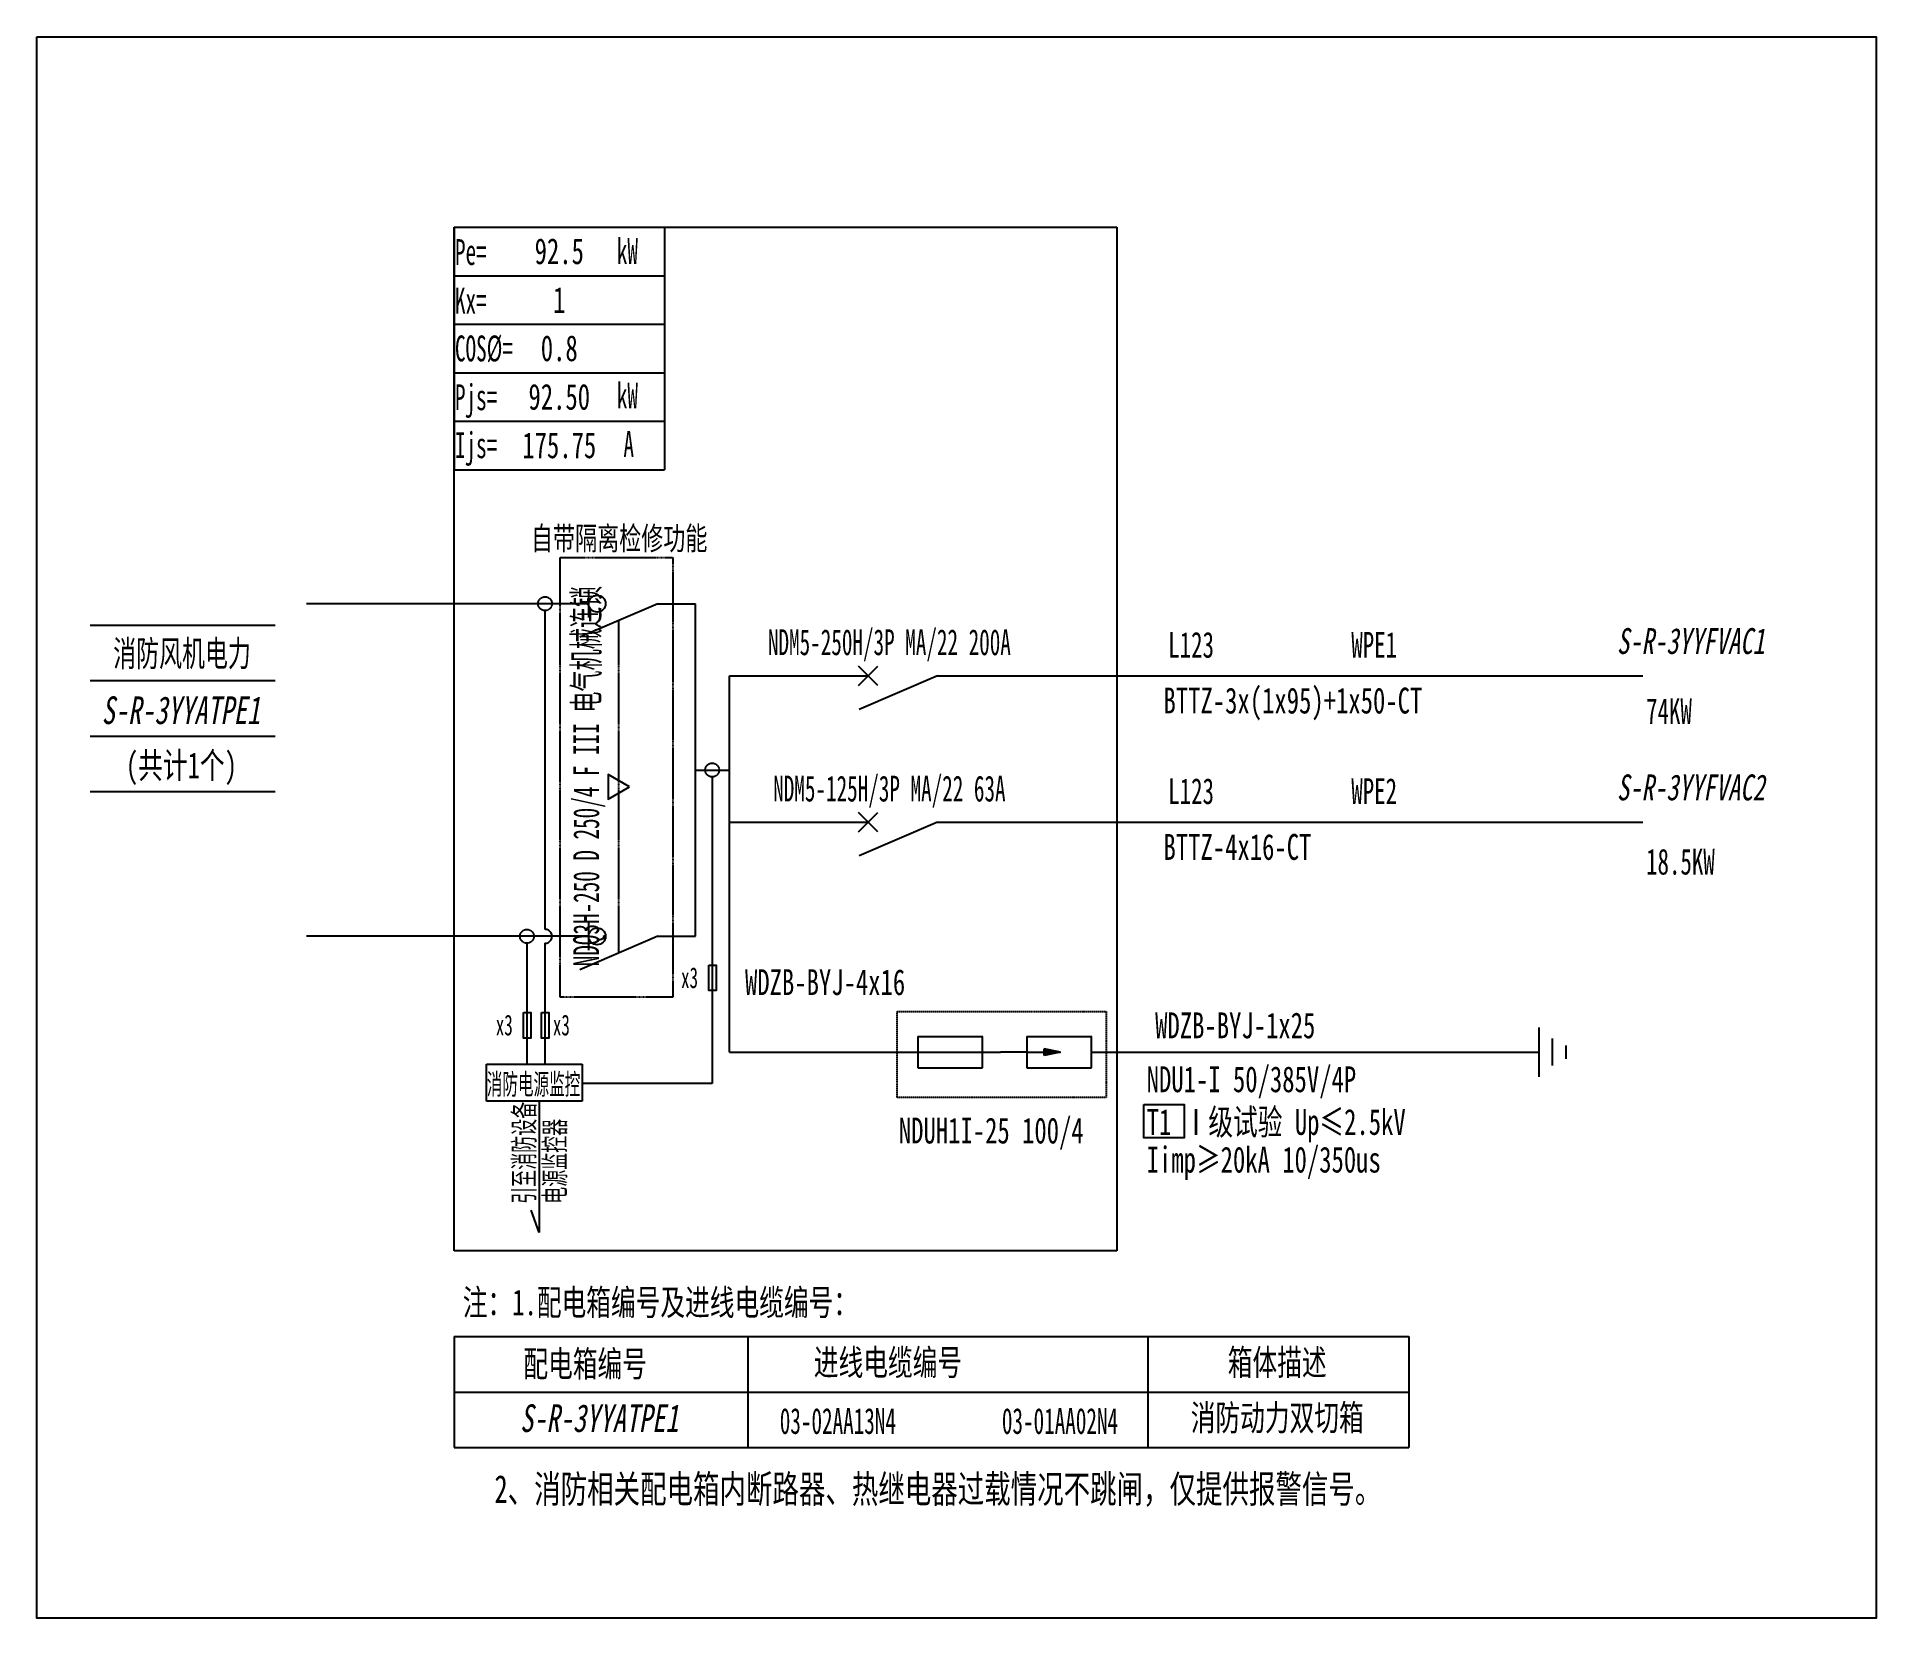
# Model space of a CAD drawing. Extents: x 318314 to 320730, y 280706 to 282784.
import ezdxf
from ezdxf.enums import TextEntityAlignment as Align

# ---------------------------------------------------------------- set-up
doc = ezdxf.new("R2010")
doc.units = 0
doc.header["$MEASUREMENT"] = 0
for name, pattern in [('_点划线L', [1.9, 1.5, -0.17, 0.06, -0.17]), ('DASH', [0.35, 0.25, -0.1]), ('DASHDOTX2', [2, 1, -0.5, 0, -0.5]), ('DASHED', [0.75, 0.5, -0.25]), ('DASHED2', [0.375, 0.25, -0.125])]:
    doc.linetypes.add(name, pattern=pattern)
for name, color, linetype in [('D_E_Eqpm(强电设备)', 100, 'Continuous'), ('D_E_Eqpm（强电设备）', 100, 'Continuous'), ('D_E_Text(强电文字)', 51, 'Continuous'), ('D_E_Text（强电文字）', 51, 'Continuous'), ('D_E_Tray（强电普通桥架）', 51, 'Continuous'), ('D_E_WireEm（强电应急照明线缆）', 10, 'DASHED'), ('D_E_Wire（强电线缆）', 10, 'Continuous'), ('D_T_TableDim（表格尺寸）', 255, 'Continuous'), ('系统图', 220, 'Continuous')]:
    doc.layers.add(name, color=color, linetype=linetype)
doc.styles.add('$1$电气', font='', dxfattribs={"width": 0.7})
doc.styles.add('$1$电气箱', font='simhei.ttf', dxfattribs={"width": 0.8, "oblique": 10})
doc.styles.add('电气', font='', dxfattribs={"width": 0.7})
doc.styles.add('电气箱', font='simhei.ttf', dxfattribs={"width": 0.8, "oblique": 10})
doc.styles.get('$1$电气').set_extended_font_data('SimSun')
doc.styles.get('电气').set_extended_font_data('SimSun')

msp = doc.modelspace()

# ---------------------------------------------------------------- linework, layer by layer
at = {"linetype": 'DASHED'}
for p, q in [((318861.8, 282534.3, 0), (319732.2, 282534.3, 0)), ((318861.8, 281189.3, 0), (318861.8, 282534.3, 0)), ((319732.2, 282534.3, 0), (319732.2, 281189.3, 0)), ((319732.2, 281189.3, 0), (318861.8, 281189.3, 0))]:
    msp.add_line(p, q, dxfattribs=at)
at = {"linetype": 'DASHED2', "elevation": 0}
msp.add_lwpolyline([(319444, 281503.9), (319718.3, 281503.9), (319718.3, 281390.9), (319444, 281390.9)], close=True, dxfattribs=at)
at = {"layer": 'D_E_Eqpm(强电设备)'}
for p, q in [((319470.8, 281471, 0), (319556.2, 281471, 0)), ((319470.8, 281471, 0), (319470.8, 281429.7, 0)), ((319555.9, 281429.7, 0), (319555.9, 281471, 0)), ((319614.2, 281450.3, 0), (319579.7, 281450.3, 0)), ((319614.2, 281471, 0), (319699.6, 281471, 0)), ((319614.2, 281471, 0), (319614.2, 281429.7, 0)), ((319614.2, 281450.3, 0), (319658.4, 281450.3, 0)), ((319658.4, 281450.3, 0), (319637, 281454.7, 0)), ((319637, 281445.9, 0), (319637, 281454.7, 0)), ((319658.4, 281450.3, 0), (319637, 281445.9, 0)), ((319699.3, 281429.7, 0), (319699.3, 281471, 0)), ((319470.8, 281429.7, 0), (319555.9, 281429.7, 0)), ((319614.2, 281429.7, 0), (319699.3, 281429.7, 0))]:
    msp.add_line(p, q, dxfattribs=at)
msp.add_solid([(319637, 281445.9, 0), (319658.4, 281450.3, 0), (319637, 281454.7, 0)], dxfattribs=at)
at = {"layer": 'D_E_Eqpm（强电设备）'}
for p, q in [((319038.6, 282021.4, 0), (319038.6, 282057.8, 0)), ((319129.6, 282039.6, 0), (319026.8, 281995.5, 0)), ((319392.8, 281931.9, 0), (319418.5, 281957.7, 0)), ((319418.5, 281931.9, 0), (319392.8, 281957.7, 0)), ((319496.7, 281944.8, 0), (319393.9, 281900.7, 0)), ((319392.8, 281739.6, 0), (319418.5, 281765.4, 0)), ((319418.5, 281739.6, 0), (319392.8, 281765.4, 0)), ((319496.7, 281752.5, 0), (319393.9, 281708.4, 0)), ((319038.6, 281584.3, 0), (319038.6, 281620.7, 0)), ((319129.6, 281602.5, 0), (319026.8, 281558.4, 0))]:
    msp.add_line(p, q, dxfattribs=at)
at = {"layer": 'D_E_Eqpm（强电设备）', "linetype": 'DASH'}
msp.add_line((319078.2, 281580.5, 0), (319078.2, 282017.6, 0), dxfattribs=at)
at = {"layer": 'D_E_Eqpm（强电设备）', "elevation": 0}
msp.add_lwpolyline([(319092.3, 281799), (319064.2, 281815.2), (319064.2, 281782.8)], close=True, dxfattribs=at)
at = {"layer": 'D_E_Eqpm（强电设备）'}
for centre in [(319049.6, 282039.6, 0), (319049.6, 281602.5, 0)]:
    msp.add_circle(centre, 11.1, dxfattribs=at)
at = {"layer": 'D_E_Text（强电文字）'}
for p, q in [((318861.8, 282534.3, 0), (319138, 282534.3, 0)), ((318861.8, 282534.3, 0), (318861.8, 282215.6, 0)), ((319138, 282534.3, 0), (319138, 282215.6, 0)), ((318861.8, 282470.6, 0), (319138, 282470.6, 0)), ((318861.8, 282406.8, 0), (319138, 282406.8, 0)), ((318861.8, 282343.1, 0), (319138, 282343.1, 0)), ((318861.8, 282279.4, 0), (319138, 282279.4, 0)), ((318861.8, 282215.6, 0), (319138, 282215.6, 0))]:
    msp.add_line(p, q, dxfattribs=at)
at = {"layer": 'D_E_Text（强电文字）', "elevation": 0}
msp.add_lwpolyline([(319767.9, 281381.4), (319820.7, 281381.4), (319820.7, 281337.9), (319767.9, 281337.9)], close=True, dxfattribs=at)
at = {"layer": 'D_E_WireEm（强电应急照明线缆）'}
msp.add_line((319038.6, 281602.5, 0), (318667.9, 281602.5, 0), dxfattribs=at)
at = {"layer": 'D_E_Wire（强电线缆）'}
for p, q in [((319038.6, 282039.6, 0), (318667.9, 282039.6, 0)), ((318981.2, 281611.6, 0), (318981.2, 282030.5, 0)), ((319129.6, 282039.6, 0), (319178.8, 282039.6, 0)), ((319178.8, 281602.5, 0), (319178.8, 282039.6, 0)), ((319223.5, 281450.3, 0), (319223.5, 281944.8, 0)), ((319223.5, 281944.8, 0), (319405.6, 281944.8, 0)), ((319496.7, 281944.8, 0), (320423.5, 281944.8, 0)), ((319178.8, 281821, 0), (319222.9, 281821, 0)), ((319200.8, 281811.9, 0), (319200.8, 281409.2, 0)), ((319223.5, 281752.5, 0), (319405.6, 281752.5, 0)), ((319496.7, 281752.5, 0), (320423.5, 281752.5, 0)), ((319129.6, 281602.5, 0), (319178.8, 281602.5, 0)), ((318957.4, 281593.4, 0), (318957.4, 281434.4, 0)), ((318981.1, 281593.4, 0), (318981.1, 281434.4, 0)), ((320287.2, 281418, 0), (320287.2, 281482.8, 0)), ((319223.5, 281450.3, 0), (319579.7, 281450.3, 0)), ((319699.3, 281450.3, 0), (320287.2, 281450.3, 0)), ((320304.8, 281432.7, 0), (320304.8, 281468.1, 0)), ((320322.5, 281441.5, 0), (320322.5, 281459.2, 0)), ((318973.7, 281385.8, 0), (318973.7, 281213.5, 0)), ((318973.7, 281213.5, 0), (318962.9, 281242.5, 0))]:
    msp.add_line(p, q, dxfattribs=at)
at = {"layer": 'D_E_Wire（强电线缆）', "linetype": '_点划线L'}
msp.add_line((319200.8, 281409.2, 0), (319030, 281409.2, 0), dxfattribs=at)
at = {"layer": 'D_E_Wire（强电线缆）', "linetype": 'DASH', "elevation": 0}
msp.add_lwpolyline([(319000.9, 282100.3), (319149, 282100.3), (319149, 281522.4), (319000.9, 281522.4)], close=True, dxfattribs=at)
at = {"layer": 'D_E_Wire（强电线缆）', "elevation": 0}
for points in [[(319196.4, 281564.7), (319205.9, 281564.7), (319205.9, 281531.1), (319196.4, 281531.1)], [(318953, 281502.5), (318962.5, 281502.5), (318962.5, 281468.9), (318953, 281468.9)], [(318976.6, 281502.5), (318986.2, 281502.5), (318986.2, 281468.9), (318976.6, 281468.9)]]:
    msp.add_lwpolyline(points, close=True, dxfattribs=at)
at = {"layer": 'D_E_Wire（强电线缆）', "linetype": '_点划线L', "elevation": 0}
msp.add_lwpolyline([(318904.1, 281434.4), (319030, 281434.4), (319030, 281385.8), (318904.1, 281385.8)], close=True, dxfattribs=at)
at = {"layer": 'D_E_Wire（强电线缆）', "linetype": '_点划线L'}
for centre in [(318981.2, 282039.6, 0), (319200.8, 281821, 0), (318957.4, 281602.5, 0)]:
    msp.add_circle(centre, 9.11, dxfattribs=at)
at = {"layer": 'D_E_Wire（强电线缆）'}
msp.add_arc((318981.2, 281602.5, 0), 9.11, 269.5766, 90, dxfattribs=at)
at = {"layer": 'D_T_TableDim（表格尺寸）', "color": 255}
for p, q in [((318383.8, 282011.4, 0), (318626.6, 282011.4, 0)), ((318383.8, 281938.6, 0), (318626.6, 281938.6, 0)), ((318383.8, 281865.7, 0), (318626.6, 281865.7, 0)), ((318383.8, 281865.7, 0), (318626.6, 281865.7, 0)), ((318383.8, 281865.7, 0), (318626.6, 281865.7, 0)), ((318383.8, 281865.7, 0), (318626.6, 281865.7, 0)), ((318383.8, 281865.7, 0), (318626.6, 281865.7, 0)), ((318383.8, 281792.9, 0), (318626.6, 281792.9, 0))]:
    msp.add_line(p, q, dxfattribs=at)
at = {"layer": 'D_T_TableDim（表格尺寸）', "ltscale": 3.5}
for p, q in [((318861.8, 281076.5, 0), (320116.2, 281076.5, 0)), ((318861.8, 281076.5, 0), (318861.8, 280930.8, 0)), ((319247.6, 281076.5, 0), (319247.6, 280930.8, 0)), ((319772.9, 281076.5, 0), (319772.9, 280930.8, 0)), ((320116.2, 281076.5, 0), (320116.2, 280930.8, 0)), ((318861.8, 281003.7, 0), (320116.2, 281003.7, 0)), ((318861.8, 281003.7, 0), (320116.2, 281003.7, 0)), ((319247.6, 281003.7, 0), (319247.6, 280930.8, 0)), ((319772.9, 281003.7, 0), (319772.9, 280930.8, 0)), ((318861.8, 280930.8, 0), (320116.2, 280930.8, 0))]:
    msp.add_line(p, q, dxfattribs=at)
at = {"layer": '系统图', "ltscale": 9973.992009}
msp.add_lwpolyline([(318313.5, 282784.5), (320730, 282784.5), (320730, 280706.5), (318313.5, 280706.5)], close=True, dxfattribs=at)

# ---------------------------------------------------------------- texts
at = {"layer": 'D_E_Text(强电文字)', "style": '电气', "width": 0.7}
for s, p in [('WDZB-BYJ-4x16', (319243.9, 281525.3, 0)), ('WDZB-BYJ-1x25', (319782.7, 281468.5, 0)), ('T1 Ⅰ级试验 Up≤2.5kV ', (319771.6, 281341.6, 0)), ('Iimp≥20kA 10/350us', (319771.6, 281292.1, 0))]:
    msp.add_text(s, height=33.997, dxfattribs=at).set_placement(p)
at = {"layer": 'D_E_Text(强电文字)', "color": 51, "true_color": 0xffff7f, "style": '电气', "width": 0.7}
msp.add_text('NDU1-I 50/385V/4P', height=33.997, dxfattribs=at).set_placement((319771.6, 281397.7, 0))
at = {"layer": 'D_E_Text（强电文字）', "linetype": 'Continuous', "style": '电气', "width": 0.6}
for s, p in [('Pe=', (318862.9, 282484.7, 0)), ('kW', (319075.5, 282485.9, 0)), ('Kx=', (318862.9, 282420.8, 0)), ('COS%%C=', (318862.9, 282358, 0)), ('Pjs=', (318862.9, 282293.9, 0)), ('kW', (319075.5, 282296.1, 0)), ('Ijs=', (318862.9, 282230.9, 0)), ('A', (319084.2, 282232.3, 0))]:
    msp.add_text(s, height=34, dxfattribs=at).set_placement(p)
at = {"layer": 'D_E_Text（强电文字）'}
for s, height, style, width, p in [('自带隔离检修功能', 30.35, '电气', 0.7, (318962.7, 282110.3, 0)), ('L123', 34, '$1$电气', 0.65, (319799.9, 281968.6, 0)), ('WPE1', 34, '$1$电气', 0.65, (320040.4, 281968.6, 0)), ('BTTZ-3x(1x95)+1x50-CT', 33.997, '$1$电气', 0.7, (319793.7, 281895.3, 0)), ('74KW', 34, '$1$电气', 0.65, (320427.7, 281881.4, 0)), ('L123', 34, '$1$电气', 0.65, (319799.9, 281776.3, 0)), ('WPE2', 34, '$1$电气', 0.65, (320040.4, 281776.3, 0)), ('BTTZ-4x16-CT', 33.997, '$1$电气', 0.7, (319793.7, 281703, 0)), ('18.5KW', 34, '$1$电气', 0.65, (320427.7, 281683.6, 0)), ('x3', 27.32, '电气', 0.6, (319159.9, 281534.5, 0)), ('x3', 27.32, '电气', 0.6, (318916.5, 281472.3, 0)), ('x3', 27.32, '电气', 0.6, (318991.5, 281472.3, 0)), ('消防电源监控', 27.32, '电气', 0.55, (318904.6, 281394.6, 0)), ('注：1.配电箱编号及进线电缆编号：', 33.997, '电气', 0.7, (318873.1, 281104.5, 0)), ('2、消防相关配电箱内断路器、热继电器过载情况不跳闸，仅提供报警信号。', 36.425, '电气', 0.7, (318914.8, 280858.1, 0))]:
    msp.add_text(s, height=height, dxfattribs=dict(at, style=style, width=width)).set_placement(p)
at = {"layer": 'D_E_Text（强电文字）', "style": '电气', "width": 0.6}
msp.add_text('NDQ3H-250 D 250/4 F III 电气机械连锁', height=33.997, rotation=90, dxfattribs=at).set_placement((319036.9, 281813.2, 0), align=Align.MIDDLE)
at = {"layer": 'D_E_Text（强电文字）', "color": 51, "true_color": 0xffff7f, "style": '$1$电气', "width": 0.6}
for s, p in [('NDM5-250H/3P MA/22 200A', (319433.6, 281986.2, 0)), ('NDM5-125H/3P MA/22 63A', (319433.6, 281793.9, 0))]:
    msp.add_text(s, height=33.997, dxfattribs=at).set_placement(p, align=Align.MIDDLE)
at = {"layer": 'D_E_Text（强电文字）'}
for s, height, style, width, p in [('消防风机电力', 34, '$1$电气', 0.65, (318504.3, 281974.8, 0)), ('进线电缆编号', 34, '电气', 0.7, (319431.7, 281043.4, 0)), ('箱体描述', 34, '电气', 0.7, (319943.1, 281043.4, 0)), ('配电箱编号', 34, '电气', 0.7, (319033.9, 281041.6, 0)), ('消防动力双切箱', 34, '电气', 0.7, (319943.1, 280970.6, 0)), ('03-02AA13N4', 33.997, '电气', 0.6, (319365.9, 280965.4, 0)), ('03-01AA02N4', 33.997, '电气', 0.6, (319657.7, 280965.4, 0))]:
    msp.add_text(s, height=height, dxfattribs=dict(at, style=style, width=width)).set_placement(p, align=Align.MIDDLE)
at = {"layer": 'D_E_Text（强电文字）', "color": 7, "style": '$1$电气箱', "oblique": 10, "width": 0.7}
msp.add_text('S-R-3YYATPE1', height=36.425, dxfattribs=at).set_placement((318502.8, 281899.6, 0), align=Align.MIDDLE)
at = {"layer": 'D_E_Text（强电文字）', "style": '$1$电气', "width": 0.7}
msp.add_text('(共计1个)', height=34, dxfattribs=at).set_placement((318503.5, 281810.2, 0), align=Align.CENTER)
at = {"layer": 'D_E_Text（强电文字）', "style": '电气', "width": 0.6}
for s, p in [('引至消防设备', (318967.2, 281251, 0)), ('电源监控器', (319007.6, 281251, 0))]:
    msp.add_text(s, height=27.32, rotation=90, dxfattribs=at).set_placement(p)
at = {"layer": 'D_E_Text（强电文字）', "color": 51, "true_color": 0xffff7f, "style": '电气', "width": 0.7}
msp.add_text('NDUH1I-25 100/4', height=33.997, dxfattribs=at).set_placement((319446, 281330.3, 0))
at = {"layer": 'D_E_Text（强电文字）', "style": '电气箱', "oblique": 10, "width": 0.7}
msp.add_text('S-R-3YYATPE1', height=36.425, dxfattribs=at).set_placement((319052.5, 280969.4, 0), align=Align.MIDDLE)
at = {"layer": 'D_E_Text（强电文字）', "width": 276.198, "attachment_point": 5, "style": '电气'}
for s, insert, char_height in [('92.5', (318999.9, 282502.5, 0), 34), ('1', (318999.9, 282438.7, 0), 34), ('0.8', (318999.9, 282375, 0), 34), ('{\\C200;92.50}', (318999.9, 282311.2, 0), 33.997), ('{\\C200;175.75}', (318999.9, 282247.5, 0), 33.997)]:
    msp.add_mtext(s, dxfattribs=dict(at, insert=insert, char_height=char_height))
at = {"layer": 'D_E_Tray（强电普通桥架）', "linetype": 'DASHDOTX2', "style": '电气箱', "oblique": 10, "width": 0.7}
for s, p in [('S-R-3YYFVAC1', (320389.4, 281973.5, 0)), ('S-R-3YYFVAC2', (320389.4, 281781.2, 0))]:
    msp.add_text(s, height=33.997, dxfattribs=at).set_placement(p)

doc.saveas('drawing.dxf')
